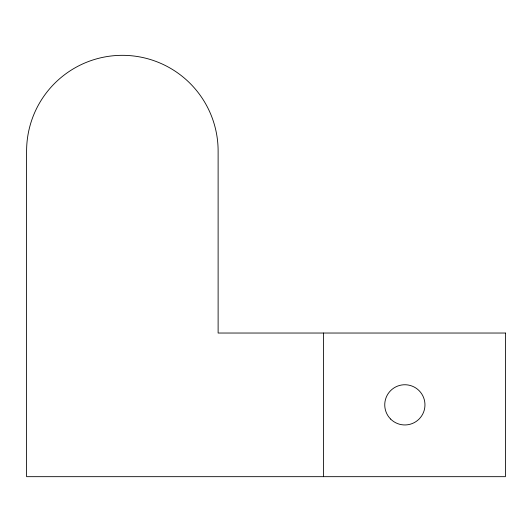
<?xml version="1.0" encoding="UTF-8"?>
<svg xmlns="http://www.w3.org/2000/svg" width="532" height="532" viewBox="0 0 532 532"><rect width="100%" height="100%" fill="white"/><g stroke="black" fill="none" stroke-linecap="round" stroke-linejoin="round"><path stroke-width="0.8" d="M323.456 333.032L323.456 476.672M505.4 333.032L218.12 333.032L218.12 151.088A95.76 95.76 0 0 0 122.36 55.328A95.76 95.76 0 0 0 26.6 151.088L26.6 476.672L505.4 476.672L505.4 333.032M390.634 419.07A20.11 20.11 0 0 0 424.277 410.059A20.11 20.11 0 0 0 399.645 385.427A20.11 20.11 0 0 0 390.634 419.07"/></g></svg>
